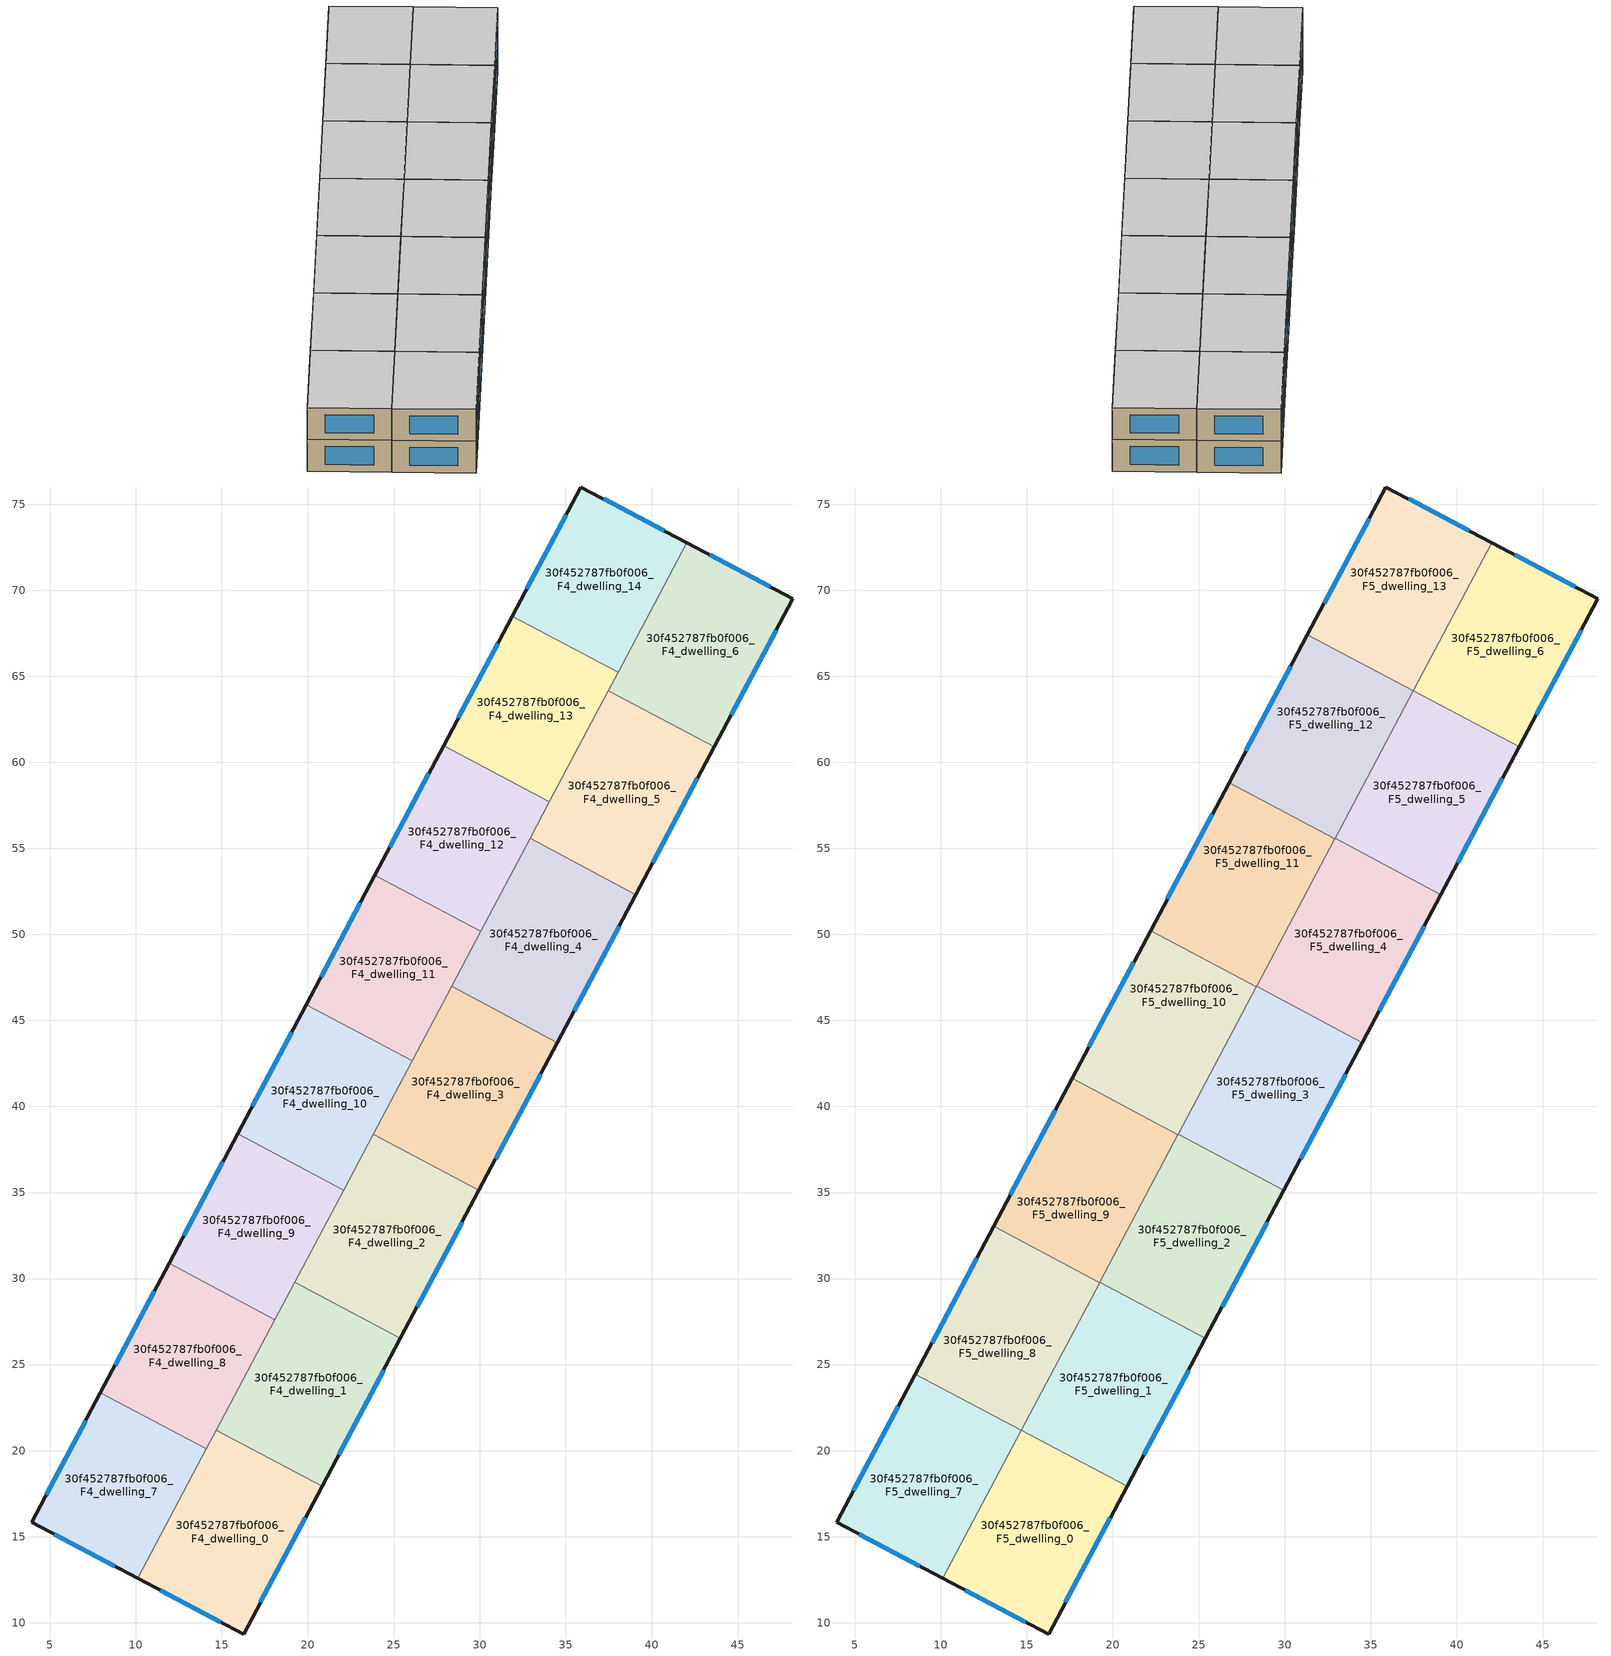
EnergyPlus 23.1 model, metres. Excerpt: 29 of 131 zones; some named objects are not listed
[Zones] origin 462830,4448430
30f452787fb0f006_F4_dwelling_0
 floor to 30f452787fb0f006_F3_dwelling_0 (EU_floor_Construction): 20.83,17.93 16.28,9.34 10.12,12.59 14.68,21.19 z12
 wall outside (EU_wall_Construction): 10.12,12.59 16.28,9.34 20.83,17.93 z12:15
 wall to 30f452787fb0f006_F4_dwelling_1 (EU_wall_Construction): 20.83,17.93 14.68,21.19 z12:15
 wall to 30f452787fb0f006_F4_dwelling_7 (EU_wall_Construction): 14.1,20.1 10.12,12.59 z12:15
 wall to 30f452787fb0f006_F4_dwelling_8 (EU_wall_Construction): 14.68,21.19 14.1,20.1 z12:15
 window (EU_Window_Construction): 17.25,11.18 19.85,16.09 / 11.44,11.89 14.96,10.04 z12.64:14.36
30f452787fb0f006_F4_dwelling_1
 floor to 30f452787fb0f006_F3_dwelling_1 (EU_floor_Construction): 25.39,26.53 20.83,17.93 14.68,21.19 19.24,29.79 z12
 wall outside (EU_wall_Construction): 20.83,17.93 25.39,26.53 z12:15
 wall to 30f452787fb0f006_F4_dwelling_2 (EU_wall_Construction): 25.39,26.53 19.24,29.79 z12:15
 wall to 30f452787fb0f006_F4_dwelling_8 (EU_wall_Construction): 18.09,27.62 14.68,21.19 z12:15
 wall to 30f452787fb0f006_F4_dwelling_9 (EU_wall_Construction): 19.24,29.79 18.09,27.62 z12:15
 window (EU_Window_Construction): 21.81,19.77 24.41,24.68 z12.64:14.36
30f452787fb0f006_F4_dwelling_10
 floor to 30f452787fb0f006_F3_dwelling_10 (EU_floor_Construction): 26.07,42.66 22.08,35.14 15.93,38.4 19.92,45.92 z12
 wall outside (EU_wall_Construction): 19.92,45.92 15.93,38.4 z12:15
 wall to 30f452787fb0f006_F4_dwelling_11 (EU_wall_Construction): 26.07,42.66 19.92,45.92 z12:15
 wall to 30f452787fb0f006_F4_dwelling_9 (EU_wall_Construction): 15.93,38.4 22.08,35.14 z12:15
 wall to 30f452787fb0f006_F4_dwelling_3 (EU_wall_Construction): 23.8,38.38 26.07,42.66 z12:15
 wall to 30f452787fb0f006_F4_dwelling_2 (EU_wall_Construction): 22.08,35.14 23.8,38.38 z12:15
 window (EU_Window_Construction): 19.06,44.31 16.78,40.01 z12.64:14.36
30f452787fb0f006_F4_dwelling_11
 floor to 30f452787fb0f006_F3_dwelling_11 (EU_floor_Construction): 30.06,50.18 26.07,42.66 19.92,45.92 23.91,53.45 z12
 wall outside (EU_wall_Construction): 23.91,53.45 19.92,45.92 z12:15
 wall to 30f452787fb0f006_F4_dwelling_12 (EU_wall_Construction): 30.06,50.18 23.91,53.45 z12:15
 wall to 30f452787fb0f006_F4_dwelling_4 (EU_wall_Construction): 28.36,46.98 30.06,50.18 z12:15
 wall to 30f452787fb0f006_F4_dwelling_3 (EU_wall_Construction): 26.07,42.66 28.36,46.98 z12:15
 window (EU_Window_Construction): 23.05,51.84 20.77,47.54 z12.64:14.36
30f452787fb0f006_F4_dwelling_12
 floor to 30f452787fb0f006_F3_dwelling_12 (EU_floor_Construction): 34.05,57.71 30.06,50.18 23.91,53.45 27.9,60.97 z12
 wall outside (EU_wall_Construction): 27.9,60.97 23.91,53.45 z12:15
 wall to 30f452787fb0f006_F4_dwelling_13 (EU_wall_Construction): 34.05,57.71 27.9,60.97 z12:15
 wall to 30f452787fb0f006_F4_dwelling_5 (EU_wall_Construction): 32.92,55.57 34.05,57.71 z12:15
 wall to 30f452787fb0f006_F4_dwelling_4 (EU_wall_Construction): 30.06,50.18 32.92,55.57 z12:15
 window (EU_Window_Construction): 27.04,59.36 24.76,55.06 z12.64:14.36
30f452787fb0f006_F4_dwelling_13
 floor to 30f452787fb0f006_F3_dwelling_13 (EU_floor_Construction): 38.03,65.23 34.05,57.71 27.9,60.97 31.88,68.49 z12
 wall outside (EU_wall_Construction): 31.88,68.49 27.9,60.97 z12:15
 wall to 30f452787fb0f006_F4_dwelling_14 (EU_wall_Construction): 38.03,65.23 31.88,68.49 z12:15
 wall to 30f452787fb0f006_F4_dwelling_6 (EU_wall_Construction): 37.47,64.17 38.03,65.23 z12:15
 wall to 30f452787fb0f006_F4_dwelling_5 (EU_wall_Construction): 34.05,57.71 37.47,64.17 z12:15
 window (EU_Window_Construction): 31.03,66.88 28.75,62.58 z12.64:14.36
30f452787fb0f006_F4_dwelling_14
 floor to 30f452787fb0f006_F3_dwelling_14 (EU_floor_Construction): 42.03,72.76 38.03,65.23 31.88,68.49 35.87,76 z12
 wall outside (EU_wall_Construction): 42.03,72.76 35.87,76 31.88,68.49 z12:15
 wall to 30f452787fb0f006_F4_dwelling_6 (EU_wall_Construction): 38.04,65.23 42.03,72.76 z12:15
 window (EU_Window_Construction): 35.01,74.39 32.74,70.1 / 40.71,73.45 37.19,75.31 z12.64:14.36
30f452787fb0f006_F4_dwelling_2
 floor to 30f452787fb0f006_F3_dwelling_2 (EU_floor_Construction): 29.95,35.12 25.39,26.53 19.24,29.79 23.8,38.38 z12
 wall outside (EU_wall_Construction): 25.39,26.53 29.95,35.12 z12:15
 wall to 30f452787fb0f006_F4_dwelling_3 (EU_wall_Construction): 29.95,35.12 23.8,38.38 z12:15
 wall to 30f452787fb0f006_F4_dwelling_9 (EU_wall_Construction): 22.08,35.14 19.24,29.79 z12:15
 window (EU_Window_Construction): 26.37,28.37 28.97,33.28 z12.64:14.36
30f452787fb0f006_F4_dwelling_3
 floor to 30f452787fb0f006_F3_dwelling_3 (EU_floor_Construction): 34.51,43.72 29.95,35.12 23.8,38.38 28.36,46.98 z12
 wall outside (EU_wall_Construction): 29.95,35.12 34.51,43.72 z12:15
 wall to 30f452787fb0f006_F4_dwelling_4 (EU_wall_Construction): 34.51,43.72 28.36,46.98 z12:15
 window (EU_Window_Construction): 30.92,36.96 33.53,41.88 z12.64:14.36
30f452787fb0f006_F4_dwelling_4
 floor to 30f452787fb0f006_F3_dwelling_4 (EU_floor_Construction): 39.07,52.31 34.51,43.72 28.36,46.98 32.92,55.58 z12
 wall outside (EU_wall_Construction): 34.51,43.72 39.07,52.31 z12:15
 wall to 30f452787fb0f006_F4_dwelling_5 (EU_wall_Construction): 39.07,52.31 32.92,55.58 z12:15
 window (EU_Window_Construction): 35.48,45.56 38.09,50.47 z12.64:14.36
30f452787fb0f006_F4_dwelling_5
 floor to 30f452787fb0f006_F3_dwelling_5 (EU_floor_Construction): 43.62,60.91 39.07,52.31 32.92,55.58 37.47,64.17 z12
 wall outside (EU_wall_Construction): 39.07,52.31 43.62,60.91 z12:15
 wall to 30f452787fb0f006_F4_dwelling_6 (EU_wall_Construction): 43.62,60.91 37.47,64.17 z12:15
 window (EU_Window_Construction): 40.04,54.15 42.65,59.07 z12.64:14.36
30f452787fb0f006_F4_dwelling_6
 floor to 30f452787fb0f006_F3_dwelling_6 (EU_floor_Construction): 48.19,69.51 43.62,60.91 37.47,64.17 42.03,72.76 z12
 wall outside (EU_wall_Construction): 43.62,60.91 48.19,69.51 42.03,72.76 z12:15
 window (EU_Window_Construction): 46.87,70.21 43.35,72.06 / 44.6,62.75 47.21,67.67 z12.64:14.36
30f452787fb0f006_F4_dwelling_7
 floor to 30f452787fb0f006_F3_dwelling_7 (EU_floor_Construction): 14.1,20.1 10.12,12.59 3.96,15.83 7.95,23.36 z12
 wall outside (EU_wall_Construction): 7.95,23.36 3.96,15.83 10.12,12.59 z12:15
 wall to 30f452787fb0f006_F4_dwelling_8 (EU_wall_Construction): 14.1,20.1 7.95,23.36 z12:15
 window (EU_Window_Construction): 5.27,15.14 8.8,13.28 / 7.09,21.75 4.81,17.44 z12.64:14.36
30f452787fb0f006_F4_dwelling_8
 floor to 30f452787fb0f006_F3_dwelling_8 (EU_floor_Construction): 18.09,27.62 14.1,20.1 7.95,23.36 11.94,30.88 z12
 wall outside (EU_wall_Construction): 11.94,30.88 7.95,23.36 z12:15
 wall to 30f452787fb0f006_F4_dwelling_9 (EU_wall_Construction): 18.09,27.62 11.94,30.88 z12:15
 window (EU_Window_Construction): 11.08,29.27 8.8,24.97 z12.64:14.36
30f452787fb0f006_F4_dwelling_9
 floor to 30f452787fb0f006_F3_dwelling_9 (EU_floor_Construction): 22.08,35.14 18.09,27.62 11.94,30.88 15.93,38.4 z12
 wall outside (EU_wall_Construction): 15.93,38.4 11.94,30.88 z12:15
 window (EU_Window_Construction): 15.07,36.79 12.79,32.49 z12.64:14.36
 ceiling adiabatic (EU_roof_Construction): 19.23,29.77 22.08,35.14 15.93,38.4 13.08,33.03 z15
30f452787fb0f006_F5_dwelling_0
 floor to 30f452787fb0f006_F4_dwelling_0 (EU_floor_Construction): 20.83,17.93 16.28,9.34 10.12,12.59 14.68,21.19 z15
 wall outside (EU_wall_Construction): 10.12,12.59 16.28,9.34 20.83,17.93 z15:18
 wall to 30f452787fb0f006_F5_dwelling_1 (EU_wall_Construction): 20.83,17.93 14.68,21.19 z15:18
 wall to 30f452787fb0f006_F5_dwelling_7 (EU_wall_Construction): 14.67,21.17 10.12,12.59 z15:18
 wall to 30f452787fb0f006_F5_dwelling_8 (EU_wall_Construction): 14.68,21.19 14.67,21.17 z15:18
 window (EU_Window_Construction): 17.25,11.18 19.85,16.09 / 11.44,11.89 14.96,10.04 z15.64:17.36
 ceiling to 30f452787fb0f006_F6_dwelling_0 (EU_floor_Construction): 16.28,9.34 20.83,17.93 14.68,21.19 10.12,12.59 z18
30f452787fb0f006_F5_dwelling_1
 floor to 30f452787fb0f006_F4_dwelling_1 (EU_floor_Construction): 25.39,26.53 20.83,17.93 14.68,21.19 19.24,29.79 z15
 wall outside (EU_wall_Construction): 20.83,17.93 25.39,26.53 z15:18
 wall to 30f452787fb0f006_F5_dwelling_2 (EU_wall_Construction): 25.39,26.53 19.24,29.79 z15:18
 wall to 30f452787fb0f006_F5_dwelling_8 (EU_wall_Construction): 19.23,29.77 14.68,21.19 z15:18
 wall to 30f452787fb0f006_F5_dwelling_9 (EU_wall_Construction): 19.24,29.79 19.23,29.77 z15:18
 window (EU_Window_Construction): 21.81,19.77 24.41,24.68 z15.64:17.36
 ceiling to 30f452787fb0f006_F6_dwelling_1 (EU_floor_Construction): 20.83,17.93 25.39,26.53 19.24,29.79 14.68,21.19 z18
30f452787fb0f006_F5_dwelling_10
 floor to 30f452787fb0f006_F4_dwelling_10 (EU_floor_Construction): 26.07,42.66 23.79,38.37 17.64,41.63 19.92,45.92 z15
 floor to 30f452787fb0f006_F4_dwelling_11 (EU_floor_Construction): 28.35,46.96 26.07,42.66 19.92,45.92 22.2,50.22 z15
 wall outside (EU_wall_Construction): 22.2,50.22 17.64,41.63 z15:18
 wall to 30f452787fb0f006_F5_dwelling_11 (EU_wall_Construction): 28.35,46.96 22.2,50.22 z15:18
 wall to 30f452787fb0f006_F5_dwelling_9 (EU_wall_Construction): 17.64,41.63 23.79,38.37 z15:18
 wall to 30f452787fb0f006_F5_dwelling_3 (EU_wall_Construction): 23.8,38.38 28.35,46.96 z15:18
 wall to 30f452787fb0f006_F5_dwelling_2 (EU_wall_Construction): 23.79,38.37 23.8,38.38 z15:18
 window (EU_Window_Construction): 21.22,48.38 18.61,43.47 z15.64:17.36
 ceiling to 30f452787fb0f006_F6_dwelling_10 (EU_floor_Construction): 23.79,38.37 28.35,46.96 22.2,50.22 17.64,41.63 z18
30f452787fb0f006_F5_dwelling_11
 floor to 30f452787fb0f006_F4_dwelling_11 (EU_floor_Construction): 30.06,50.18 28.35,46.96 22.2,50.22 23.91,53.45 z15
 floor to 30f452787fb0f006_F4_dwelling_12 (EU_floor_Construction): 32.91,55.56 30.06,50.18 23.91,53.45 26.76,58.82 z15
 wall outside (EU_wall_Construction): 26.76,58.82 22.2,50.22 z15:18
 wall to 30f452787fb0f006_F5_dwelling_12 (EU_wall_Construction): 32.91,55.56 26.76,58.82 z15:18
 wall to 30f452787fb0f006_F5_dwelling_4 (EU_wall_Construction): 28.36,46.98 32.91,55.56 z15:18
 wall to 30f452787fb0f006_F5_dwelling_3 (EU_wall_Construction): 28.35,46.96 28.36,46.98 z15:18
 window (EU_Window_Construction): 25.78,56.98 23.17,52.06 z15.64:17.36
 ceiling to 30f452787fb0f006_F6_dwelling_11 (EU_floor_Construction): 28.35,46.96 32.91,55.56 26.76,58.82 22.2,50.22 z18
30f452787fb0f006_F5_dwelling_12
 floor to 30f452787fb0f006_F4_dwelling_12 (EU_floor_Construction): 34.05,57.71 32.91,55.56 26.76,58.82 27.9,60.97 z15
 floor to 30f452787fb0f006_F4_dwelling_13 (EU_floor_Construction): 37.46,64.15 34.05,57.71 27.9,60.97 31.31,67.41 z15
 wall outside (EU_wall_Construction): 31.31,67.42 26.76,58.82 z15:18
 wall to 30f452787fb0f006_F5_dwelling_13 (EU_wall_Construction): 37.47,64.15 31.31,67.42 z15:18
 wall to 30f452787fb0f006_F5_dwelling_5 (EU_wall_Construction): 32.92,55.57 37.47,64.15 z15:18
 wall to 30f452787fb0f006_F5_dwelling_4 (EU_wall_Construction): 32.91,55.56 32.92,55.58 z15:18
 window (EU_Window_Construction): 30.34,65.57 27.73,60.66 z15.64:17.36
 ceiling to 30f452787fb0f006_F6_dwelling_12 (EU_floor_Construction): 32.91,55.56 37.47,64.15 31.31,67.42 26.76,58.82 z18
30f452787fb0f006_F5_dwelling_13
 floor to 30f452787fb0f006_F4_dwelling_13 (EU_floor_Construction): 38.03,65.23 37.46,64.15 31.31,67.41 31.88,68.49 z15
 floor to 30f452787fb0f006_F4_dwelling_14 (EU_floor_Construction): 42.03,72.76 38.03,65.23 31.88,68.49 35.87,76 z15
 wall outside (EU_wall_Construction): 42.03,72.76 35.87,76 31.31,67.42 z15:18
 wall to 30f452787fb0f006_F5_dwelling_6 (EU_wall_Construction): 37.47,64.17 42.03,72.76 z15:18
 wall to 30f452787fb0f006_F5_dwelling_5 (EU_wall_Construction): 37.47,64.15 37.47,64.17 z15:18
 window (EU_Window_Construction): 34.89,74.16 32.29,69.25 / 40.71,73.45 37.19,75.31 z15.64:17.36
 ceiling to 30f452787fb0f006_F6_dwelling_13 (EU_floor_Construction): 37.47,64.15 42.03,72.76 35.87,76 31.31,67.42 z18
30f452787fb0f006_F5_dwelling_2
 floor to 30f452787fb0f006_F4_dwelling_2 (EU_floor_Construction): 29.95,35.12 25.39,26.53 19.24,29.79 23.8,38.38 z15
 wall outside (EU_wall_Construction): 25.39,26.53 29.95,35.12 z15:18
 wall to 30f452787fb0f006_F5_dwelling_3 (EU_wall_Construction): 29.95,35.12 23.8,38.38 z15:18
 wall to 30f452787fb0f006_F5_dwelling_9 (EU_wall_Construction): 23.79,38.36 19.24,29.79 z15:18
 window (EU_Window_Construction): 26.37,28.37 28.97,33.28 z15.64:17.36
 ceiling to 30f452787fb0f006_F6_dwelling_2 (EU_floor_Construction): 25.39,26.53 29.95,35.12 23.8,38.38 19.24,29.79 z18
30f452787fb0f006_F5_dwelling_3
 floor to 30f452787fb0f006_F4_dwelling_3 (EU_floor_Construction): 34.51,43.72 29.95,35.12 23.8,38.38 28.36,46.98 z15
 wall outside (EU_wall_Construction): 29.95,35.12 34.51,43.72 z15:18
 wall to 30f452787fb0f006_F5_dwelling_4 (EU_wall_Construction): 34.51,43.72 28.36,46.98 z15:18
 window (EU_Window_Construction): 30.92,36.96 33.53,41.88 z15.64:17.36
 ceiling to 30f452787fb0f006_F6_dwelling_3 (EU_floor_Construction): 29.95,35.12 34.51,43.72 28.36,46.98 23.8,38.38 z18
30f452787fb0f006_F5_dwelling_4
 floor to 30f452787fb0f006_F4_dwelling_4 (EU_floor_Construction): 39.07,52.31 34.51,43.72 28.36,46.98 32.92,55.58 z15
 wall outside (EU_wall_Construction): 34.51,43.72 39.07,52.31 z15:18
 wall to 30f452787fb0f006_F5_dwelling_5 (EU_wall_Construction): 39.07,52.31 32.92,55.58 z15:18
 window (EU_Window_Construction): 35.48,45.56 38.09,50.47 z15.64:17.36
 ceiling to 30f452787fb0f006_F6_dwelling_4 (EU_floor_Construction): 34.51,43.72 39.07,52.31 32.92,55.58 28.36,46.98 z18
30f452787fb0f006_F5_dwelling_5
 floor to 30f452787fb0f006_F4_dwelling_5 (EU_floor_Construction): 43.62,60.91 39.07,52.31 32.92,55.58 37.47,64.17 z15
 wall outside (EU_wall_Construction): 39.07,52.31 43.62,60.91 z15:18
 wall to 30f452787fb0f006_F5_dwelling_6 (EU_wall_Construction): 43.62,60.91 37.47,64.17 z15:18
 window (EU_Window_Construction): 40.04,54.15 42.65,59.07 z15.64:17.36
 ceiling to 30f452787fb0f006_F6_dwelling_5 (EU_floor_Construction): 39.07,52.31 43.62,60.91 37.47,64.17 32.92,55.58 z18
30f452787fb0f006_F5_dwelling_6
 floor to 30f452787fb0f006_F4_dwelling_6 (EU_floor_Construction): 48.19,69.51 43.62,60.91 37.47,64.17 42.03,72.76 z15
 wall outside (EU_wall_Construction): 43.62,60.91 48.19,69.51 42.03,72.76 z15:18
 window (EU_Window_Construction): 46.87,70.21 43.35,72.06 / 44.6,62.75 47.21,67.67 z15.64:17.36
 ceiling to 30f452787fb0f006_F6_dwelling_6 (EU_floor_Construction): 43.62,60.91 48.19,69.51 42.03,72.76 37.47,64.17 z18
30f452787fb0f006_F5_dwelling_7
 floor to 30f452787fb0f006_F4_dwelling_7 (EU_floor_Construction): 14.1,20.1 10.12,12.59 3.96,15.83 7.95,23.36 z15
 floor to 30f452787fb0f006_F4_dwelling_8 (EU_floor_Construction): 14.67,21.17 14.1,20.1 7.95,23.36 8.52,24.44 z15
 wall outside (EU_wall_Construction): 8.52,24.44 3.96,15.83 10.12,12.59 z15:18
 wall to 30f452787fb0f006_F5_dwelling_8 (EU_wall_Construction): 14.67,21.17 8.52,24.44 z15:18
 window (EU_Window_Construction): 5.27,15.14 8.8,13.28 / 7.54,22.59 4.93,17.67 z15.64:17.36
 ceiling to 30f452787fb0f006_F6_dwelling_7 (EU_floor_Construction): 10.12,12.59 14.67,21.17 8.52,24.44 3.96,15.83 z18
30f452787fb0f006_F5_dwelling_8
 floor to 30f452787fb0f006_F4_dwelling_8 (EU_floor_Construction): 18.09,27.62 14.67,21.17 8.52,24.44 11.94,30.88 z15
 floor to 30f452787fb0f006_F4_dwelling_9 (EU_floor_Construction): 19.23,29.77 18.09,27.62 11.94,30.88 13.08,33.03 z15
 wall outside (EU_wall_Construction): 13.08,33.03 8.52,24.44 z15:18
 wall to 30f452787fb0f006_F5_dwelling_9 (EU_wall_Construction): 19.23,29.77 13.08,33.03 z15:18
 window (EU_Window_Construction): 12.1,31.19 9.5,26.28 z15.64:17.36
 ceiling to 30f452787fb0f006_F6_dwelling_8 (EU_floor_Construction): 14.67,21.17 19.23,29.77 13.08,33.03 8.52,24.44 z18
30f452787fb0f006_F5_dwelling_9
 floor to 30f452787fb0f006_F4_dwelling_10 (EU_floor_Construction): 23.79,38.37 22.08,35.14 15.93,38.4 17.64,41.63 z15
 floor adiabatic (EU_floor_Construction): 22.08,35.14 19.23,29.77 13.08,33.03 15.93,38.4 z15
 wall outside (EU_wall_Construction): 17.64,41.63 13.08,33.03 z15:18
 window (EU_Window_Construction): 16.66,39.79 14.05,34.87 z15.64:17.36
 ceiling to 30f452787fb0f006_F6_dwelling_9 (EU_floor_Construction): 19.23,29.77 23.79,38.37 17.64,41.63 13.08,33.03 z18
[Building]
EU S2 Campaign: North Axis=0; Terrain=City; Solar Distribution=FullExterior
[Site:Location]
Yerevan-Zvartnots.Intl.AP: Latitude=40.15; Longitude=44.383; Time Zone=4; Elevation=854
[SizingPeriod:WeatherFileDays]
AnnualSizingPeriod: Begin Month=1; Begin Day of Month=1; End Month=12; End Day of Month=31; Day of Week for Start Day=Monday; Use Weather File Daylight Saving Period=No; Use Weather File Rain and Snow Indicators=No
[MATERIAL]
EU_InternalMass_Material: Roughness=MediumRough; Thickness=0.1; Conductivity=1; Density=1800; Specific Heat=900; Thermal Absorptance=0.9; Solar Absorptance=0.7; Visible Absorptance=0.7
[MATERIAL:NOMASS] Roughness=MediumRough; Thermal Absorptance=0.9; Solar Absorptance=0.7; Visible Absorptance=0.7
Name | Thermal Resistance
EU_wall_NoMass | 1.05043
EU_roof_NoMass | 1.45357
EU_floor_NoMass | 0.478065
[WINDOWMATERIAL:SIMPLEGLAZINGSYSTEM]
EU_Window_SimpleGlazing: UFactor=2.5566; Solar Heat Gain Coefficient=0.75; Visible Transmittance=0.75
[CONSTRUCTION]
EU_wall_Construction: EU_wall_NoMass
EU_roof_Construction: EU_roof_NoMass
EU_floor_Construction: EU_floor_NoMass
EU_Window_Construction: EU_Window_SimpleGlazing
EU_InternalMass_Construction: EU_InternalMass_Material
[ZONE] Type=1; Multiplier=1; Ceiling Height=autocalculate; Floor Area=autocalculate; Part of Total Floor Area=Yes
Name | Volume
30f452787fb0f006_F4_dwelling_0; 30f452787fb0f006_F5_dwelling_0 | 203.214
30f452787fb0f006_F4_dwelling_1; 30f452787fb0f006_F5_dwelling_1 | 203.208
30f452787fb0f006_F4_dwelling_10; 30f452787fb0f006_F4_dwelling_12 | 177.833
30f452787fb0f006_F5_dwelling_10; 30f452787fb0f006_F5_dwelling_9 | 203.236
30f452787fb0f006_F4_dwelling_11 | 177.862
30f452787fb0f006_F5_dwelling_11; 30f452787fb0f006_F5_dwelling_8 | 203.234
30f452787fb0f006_F5_dwelling_12 | 203.25
30f452787fb0f006_F4_dwelling_13; 30f452787fb0f006_F4_dwelling_9 | 177.836
30f452787fb0f006_F5_dwelling_13; 30f452787fb0f006_F5_dwelling_7 | 203.24
30f452787fb0f006_F4_dwelling_14; 30f452787fb0f006_F4_dwelling_7 | 177.827
30f452787fb0f006_F4_dwelling_2; 30f452787fb0f006_F5_dwelling_2 | 203.211
30f452787fb0f006_F4_dwelling_3; 30f452787fb0f006_F5_dwelling_3; 30f452787fb0f006_F4_dwelling_4; 30f452787fb0f006_F5_dwelling_4 | 203.21
30f452787fb0f006_F4_dwelling_5; 30f452787fb0f006_F5_dwelling_5 | 203.193
30f452787fb0f006_F4_dwelling_6; 30f452787fb0f006_F5_dwelling_6 | 203.216
30f452787fb0f006_F4_dwelling_8 | 177.821
[INTERNALMASS] Construction=EU_InternalMass_Construction
Name | Zone or ZoneList | Surface Area
30f452787fb0f006_F4_dwelling_0_EU_InternalMass | 30f452787fb0f006_F4_dwelling_0 | 67.738
30f452787fb0f006_F4_dwelling_1_EU_InternalMass | 30f452787fb0f006_F4_dwelling_1 | 67.7361
30f452787fb0f006_F4_dwelling_2_EU_InternalMass | 30f452787fb0f006_F4_dwelling_2 | 67.7369
30f452787fb0f006_F4_dwelling_3_EU_InternalMass | 30f452787fb0f006_F4_dwelling_3 | 67.7369
30f452787fb0f006_F4_dwelling_4_EU_InternalMass | 30f452787fb0f006_F4_dwelling_4 | 67.7369
30f452787fb0f006_F4_dwelling_5_EU_InternalMass | 30f452787fb0f006_F4_dwelling_5 | 67.7307
30f452787fb0f006_F4_dwelling_6_EU_InternalMass | 30f452787fb0f006_F4_dwelling_6 | 67.7388
30f452787fb0f006_F4_dwelling_7_EU_InternalMass | 30f452787fb0f006_F4_dwelling_7 | 59.2755
30f452787fb0f006_F4_dwelling_8_EU_InternalMass | 30f452787fb0f006_F4_dwelling_8 | 59.2738
30f452787fb0f006_F4_dwelling_9_EU_InternalMass | 30f452787fb0f006_F4_dwelling_9 | 59.2789
30f452787fb0f006_F4_dwelling_10_EU_InternalMass | 30f452787fb0f006_F4_dwelling_10 | 59.2778
30f452787fb0f006_F4_dwelling_11_EU_InternalMass | 30f452787fb0f006_F4_dwelling_11 | 59.2872
30f452787fb0f006_F4_dwelling_12_EU_InternalMass | 30f452787fb0f006_F4_dwelling_12 | 59.2778
30f452787fb0f006_F4_dwelling_13_EU_InternalMass | 30f452787fb0f006_F4_dwelling_13 | 59.2789
30f452787fb0f006_F4_dwelling_14_EU_InternalMass | 30f452787fb0f006_F4_dwelling_14 | 59.2755
30f452787fb0f006_F5_dwelling_0_EU_InternalMass | 30f452787fb0f006_F5_dwelling_0 | 67.738
30f452787fb0f006_F5_dwelling_1_EU_InternalMass | 30f452787fb0f006_F5_dwelling_1 | 67.7361
30f452787fb0f006_F5_dwelling_2_EU_InternalMass | 30f452787fb0f006_F5_dwelling_2 | 67.7369
30f452787fb0f006_F5_dwelling_3_EU_InternalMass | 30f452787fb0f006_F5_dwelling_3 | 67.7369
30f452787fb0f006_F5_dwelling_4_EU_InternalMass | 30f452787fb0f006_F5_dwelling_4 | 67.7369
30f452787fb0f006_F5_dwelling_5_EU_InternalMass | 30f452787fb0f006_F5_dwelling_5 | 67.7307
30f452787fb0f006_F5_dwelling_6_EU_InternalMass | 30f452787fb0f006_F5_dwelling_6 | 67.7388
30f452787fb0f006_F5_dwelling_7_EU_InternalMass | 30f452787fb0f006_F5_dwelling_7 | 67.7466
30f452787fb0f006_F5_dwelling_8_EU_InternalMass | 30f452787fb0f006_F5_dwelling_8 | 67.7447
30f452787fb0f006_F5_dwelling_9_EU_InternalMass | 30f452787fb0f006_F5_dwelling_9 | 67.7455
30f452787fb0f006_F5_dwelling_10_EU_InternalMass | 30f452787fb0f006_F5_dwelling_10 | 67.7455
30f452787fb0f006_F5_dwelling_11_EU_InternalMass | 30f452787fb0f006_F5_dwelling_11 | 67.7447
30f452787fb0f006_F5_dwelling_12_EU_InternalMass | 30f452787fb0f006_F5_dwelling_12 | 67.75
30f452787fb0f006_F5_dwelling_13_EU_InternalMass | 30f452787fb0f006_F5_dwelling_13 | 67.7466
[OTHEREQUIPMENT] Fuel Type=Electricity; Design Level Calculation Method=Watts/Area; Power per Zone Floor Area=1; Fraction Latent=0; Fraction Radiant=0; Fraction Lost=0; Carbon Dioxide Generation Rate=0; EndUse Subcategory=EU_Step8_InternalGains
Name | Zone or ZoneList or Space or SpaceList | Schedule
EU_Step8_InternalGain_30f452787fb0f006_F4_dwelling_0_f000 | 30f452787fb0f006_F4_dwelling_0 | EU_Step8_GainSchedule_30f452787fb0f006_F4_dwelling_0_f000
EU_Step8_InternalGain_30f452787fb0f006_F4_dwelling_1_f000 | 30f452787fb0f006_F4_dwelling_1 | EU_Step8_GainSchedule_30f452787fb0f006_F4_dwelling_1_f000
EU_Step8_InternalGain_30f452787fb0f006_F4_dwelling_2_f000 | 30f452787fb0f006_F4_dwelling_2 | EU_Step8_GainSchedule_30f452787fb0f006_F4_dwelling_2_f000
EU_Step8_InternalGain_30f452787fb0f006_F4_dwelling_3_f000 | 30f452787fb0f006_F4_dwelling_3 | EU_Step8_GainSchedule_30f452787fb0f006_F4_dwelling_3_f000
EU_Step8_InternalGain_30f452787fb0f006_F4_dwelling_4_f000 | 30f452787fb0f006_F4_dwelling_4 | EU_Step8_GainSchedule_30f452787fb0f006_F4_dwelling_4_f000
EU_Step8_InternalGain_30f452787fb0f006_F4_dwelling_5_f000 | 30f452787fb0f006_F4_dwelling_5 | EU_Step8_GainSchedule_30f452787fb0f006_F4_dwelling_5_f000
EU_Step8_InternalGain_30f452787fb0f006_F4_dwelling_6_f000 | 30f452787fb0f006_F4_dwelling_6 | EU_Step8_GainSchedule_30f452787fb0f006_F4_dwelling_6_f000
EU_Step8_InternalGain_30f452787fb0f006_F4_dwelling_7_f000 | 30f452787fb0f006_F4_dwelling_7 | EU_Step8_GainSchedule_30f452787fb0f006_F4_dwelling_7_f000
EU_Step8_InternalGain_30f452787fb0f006_F4_dwelling_8_f000 | 30f452787fb0f006_F4_dwelling_8 | EU_Step8_GainSchedule_30f452787fb0f006_F4_dwelling_8_f000
EU_Step8_InternalGain_30f452787fb0f006_F4_dwelling_9_f000 | 30f452787fb0f006_F4_dwelling_9 | EU_Step8_GainSchedule_30f452787fb0f006_F4_dwelling_9_f000
EU_Step8_InternalGain_30f452787fb0f006_F4_dwelling_10_f000 | 30f452787fb0f006_F4_dwelling_10 | EU_Step8_GainSchedule_30f452787fb0f006_F4_dwelling_10_f000
EU_Step8_InternalGain_30f452787fb0f006_F4_dwelling_11_f000 | 30f452787fb0f006_F4_dwelling_11 | EU_Step8_GainSchedule_30f452787fb0f006_F4_dwelling_11_f000
EU_Step8_InternalGain_30f452787fb0f006_F4_dwelling_12_f000 | 30f452787fb0f006_F4_dwelling_12 | EU_Step8_GainSchedule_30f452787fb0f006_F4_dwelling_12_f000
EU_Step8_InternalGain_30f452787fb0f006_F4_dwelling_13_f000 | 30f452787fb0f006_F4_dwelling_13 | EU_Step8_GainSchedule_30f452787fb0f006_F4_dwelling_13_f000
EU_Step8_InternalGain_30f452787fb0f006_F4_dwelling_14_f000 | 30f452787fb0f006_F4_dwelling_14 | EU_Step8_GainSchedule_30f452787fb0f006_F4_dwelling_14_f000
EU_Step8_InternalGain_30f452787fb0f006_F5_dwelling_0_f000 | 30f452787fb0f006_F5_dwelling_0 | EU_Step8_GainSchedule_30f452787fb0f006_F5_dwelling_0_f000
EU_Step8_InternalGain_30f452787fb0f006_F5_dwelling_1_f000 | 30f452787fb0f006_F5_dwelling_1 | EU_Step8_GainSchedule_30f452787fb0f006_F5_dwelling_1_f000
EU_Step8_InternalGain_30f452787fb0f006_F5_dwelling_2_f000 | 30f452787fb0f006_F5_dwelling_2 | EU_Step8_GainSchedule_30f452787fb0f006_F5_dwelling_2_f000
EU_Step8_InternalGain_30f452787fb0f006_F5_dwelling_3_f000 | 30f452787fb0f006_F5_dwelling_3 | EU_Step8_GainSchedule_30f452787fb0f006_F5_dwelling_3_f000
EU_Step8_InternalGain_30f452787fb0f006_F5_dwelling_4_f000 | 30f452787fb0f006_F5_dwelling_4 | EU_Step8_GainSchedule_30f452787fb0f006_F5_dwelling_4_f000
EU_Step8_InternalGain_30f452787fb0f006_F5_dwelling_5_f000 | 30f452787fb0f006_F5_dwelling_5 | EU_Step8_GainSchedule_30f452787fb0f006_F5_dwelling_5_f000
EU_Step8_InternalGain_30f452787fb0f006_F5_dwelling_6_f000 | 30f452787fb0f006_F5_dwelling_6 | EU_Step8_GainSchedule_30f452787fb0f006_F5_dwelling_6_f000
EU_Step8_InternalGain_30f452787fb0f006_F5_dwelling_7_f000 | 30f452787fb0f006_F5_dwelling_7 | EU_Step8_GainSchedule_30f452787fb0f006_F5_dwelling_7_f000
EU_Step8_InternalGain_30f452787fb0f006_F5_dwelling_8_f000 | 30f452787fb0f006_F5_dwelling_8 | EU_Step8_GainSchedule_30f452787fb0f006_F5_dwelling_8_f000
EU_Step8_InternalGain_30f452787fb0f006_F5_dwelling_9_f000 | 30f452787fb0f006_F5_dwelling_9 | EU_Step8_GainSchedule_30f452787fb0f006_F5_dwelling_9_f000
EU_Step8_InternalGain_30f452787fb0f006_F5_dwelling_10_f000 | 30f452787fb0f006_F5_dwelling_10 | EU_Step8_GainSchedule_30f452787fb0f006_F5_dwelling_10_f000
EU_Step8_InternalGain_30f452787fb0f006_F5_dwelling_11_f000 | 30f452787fb0f006_F5_dwelling_11 | EU_Step8_GainSchedule_30f452787fb0f006_F5_dwelling_11_f000
EU_Step8_InternalGain_30f452787fb0f006_F5_dwelling_12_f000 | 30f452787fb0f006_F5_dwelling_12 | EU_Step8_GainSchedule_30f452787fb0f006_F5_dwelling_12_f000
EU_Step8_InternalGain_30f452787fb0f006_F5_dwelling_13_f000 | 30f452787fb0f006_F5_dwelling_13 | EU_Step8_GainSchedule_30f452787fb0f006_F5_dwelling_13_f000
[ZONEVENTILATION:DESIGNFLOWRATE] Schedule=EU_AlwaysOn; Design Flow Rate Calculation Method=AirChanges/Hour; Air Changes per Hour=0.557805; Ventilation Type=Natural; Fan Pressure Rise=0; Fan Total Efficiency=1; Constant Term Coefficient=1; Temperature Term Coefficient=0; Velocity Term Coefficient=0; Velocity Squared Term Coefficient=0; Minimum Indoor Temperature=-100; Maximum Indoor Temperature=100; Delta Temperature=-100; Minimum Outdoor Temperature=-100; Maximum Outdoor Temperature=100; Maximum Wind Speed=40
Name | Zone or ZoneList or Space or SpaceList
EU_ConstantAir_30f452787fb0f006_F4_dwelling_0 | 30f452787fb0f006_F4_dwelling_0
EU_ConstantAir_30f452787fb0f006_F4_dwelling_1 | 30f452787fb0f006_F4_dwelling_1
EU_ConstantAir_30f452787fb0f006_F4_dwelling_2 | 30f452787fb0f006_F4_dwelling_2
EU_ConstantAir_30f452787fb0f006_F4_dwelling_3 | 30f452787fb0f006_F4_dwelling_3
EU_ConstantAir_30f452787fb0f006_F4_dwelling_4 | 30f452787fb0f006_F4_dwelling_4
EU_ConstantAir_30f452787fb0f006_F4_dwelling_5 | 30f452787fb0f006_F4_dwelling_5
EU_ConstantAir_30f452787fb0f006_F4_dwelling_6 | 30f452787fb0f006_F4_dwelling_6
EU_ConstantAir_30f452787fb0f006_F4_dwelling_7 | 30f452787fb0f006_F4_dwelling_7
EU_ConstantAir_30f452787fb0f006_F4_dwelling_8 | 30f452787fb0f006_F4_dwelling_8
EU_ConstantAir_30f452787fb0f006_F4_dwelling_9 | 30f452787fb0f006_F4_dwelling_9
EU_ConstantAir_30f452787fb0f006_F4_dwelling_10 | 30f452787fb0f006_F4_dwelling_10
EU_ConstantAir_30f452787fb0f006_F4_dwelling_11 | 30f452787fb0f006_F4_dwelling_11
EU_ConstantAir_30f452787fb0f006_F4_dwelling_12 | 30f452787fb0f006_F4_dwelling_12
EU_ConstantAir_30f452787fb0f006_F4_dwelling_13 | 30f452787fb0f006_F4_dwelling_13
EU_ConstantAir_30f452787fb0f006_F4_dwelling_14 | 30f452787fb0f006_F4_dwelling_14
EU_ConstantAir_30f452787fb0f006_F5_dwelling_0 | 30f452787fb0f006_F5_dwelling_0
EU_ConstantAir_30f452787fb0f006_F5_dwelling_1 | 30f452787fb0f006_F5_dwelling_1
EU_ConstantAir_30f452787fb0f006_F5_dwelling_2 | 30f452787fb0f006_F5_dwelling_2
EU_ConstantAir_30f452787fb0f006_F5_dwelling_3 | 30f452787fb0f006_F5_dwelling_3
EU_ConstantAir_30f452787fb0f006_F5_dwelling_4 | 30f452787fb0f006_F5_dwelling_4
EU_ConstantAir_30f452787fb0f006_F5_dwelling_5 | 30f452787fb0f006_F5_dwelling_5
EU_ConstantAir_30f452787fb0f006_F5_dwelling_6 | 30f452787fb0f006_F5_dwelling_6
EU_ConstantAir_30f452787fb0f006_F5_dwelling_7 | 30f452787fb0f006_F5_dwelling_7
EU_ConstantAir_30f452787fb0f006_F5_dwelling_8 | 30f452787fb0f006_F5_dwelling_8
EU_ConstantAir_30f452787fb0f006_F5_dwelling_9 | 30f452787fb0f006_F5_dwelling_9
EU_ConstantAir_30f452787fb0f006_F5_dwelling_10 | 30f452787fb0f006_F5_dwelling_10
EU_ConstantAir_30f452787fb0f006_F5_dwelling_11 | 30f452787fb0f006_F5_dwelling_11
EU_ConstantAir_30f452787fb0f006_F5_dwelling_12 | 30f452787fb0f006_F5_dwelling_12
EU_ConstantAir_30f452787fb0f006_F5_dwelling_13 | 30f452787fb0f006_F5_dwelling_13
[HVACTEMPLATE:ZONE:IDEALLOADSAIRSYSTEM] System Availability Schedule=EU_AlwaysOn; Maximum Heating Supply Air Temperature=50; Minimum Cooling Supply Air Temperature=13; Maximum Heating Supply Air Humidity Ratio=0.0156; Minimum Cooling Supply Air Humidity Ratio=0.0077; Heating Limit=NoLimit; Cooling Limit=NoLimit; Heating Availability Schedule=EU_AlwaysOn; Cooling Availability Schedule=EU_CoolingOff; Dehumidification Control Type=ConstantSensibleHeatRatio; Cooling Sensible Heat Ratio=0.7; Dehumidification Setpoint=60; Humidification Control Type=None; Humidification Setpoint=30; Outdoor Air Method=None; Outdoor Air Flow Rate per Person=0.00944; Outdoor Air Flow Rate per Zone Floor Area=0; Outdoor Air Flow Rate per Zone=0; Demand Controlled Ventilation Type=None; Outdoor Air Economizer Type=NoEconomizer; Heat Recovery Type=None; Sensible Heat Recovery Effectiveness=0.7; Latent Heat Recovery Effectiveness=0.65
Name | Template Thermostat
30f452787fb0f006_F4_dwelling_0 | EU_HeatOnly_30f452787fb0f006_F4_dwelling_0
30f452787fb0f006_F4_dwelling_1 | EU_HeatOnly_30f452787fb0f006_F4_dwelling_1
30f452787fb0f006_F4_dwelling_2 | EU_HeatOnly_30f452787fb0f006_F4_dwelling_2
30f452787fb0f006_F4_dwelling_3 | EU_HeatOnly_30f452787fb0f006_F4_dwelling_3
30f452787fb0f006_F4_dwelling_4 | EU_HeatOnly_30f452787fb0f006_F4_dwelling_4
30f452787fb0f006_F4_dwelling_5 | EU_HeatOnly_30f452787fb0f006_F4_dwelling_5
30f452787fb0f006_F4_dwelling_6 | EU_HeatOnly_30f452787fb0f006_F4_dwelling_6
30f452787fb0f006_F4_dwelling_7 | EU_HeatOnly_30f452787fb0f006_F4_dwelling_7
30f452787fb0f006_F4_dwelling_8 | EU_HeatOnly_30f452787fb0f006_F4_dwelling_8
30f452787fb0f006_F4_dwelling_9 | EU_HeatOnly_30f452787fb0f006_F4_dwelling_9
30f452787fb0f006_F4_dwelling_10 | EU_HeatOnly_30f452787fb0f006_F4_dwelling_10
30f452787fb0f006_F4_dwelling_11 | EU_HeatOnly_30f452787fb0f006_F4_dwelling_11
30f452787fb0f006_F4_dwelling_12 | EU_HeatOnly_30f452787fb0f006_F4_dwelling_12
30f452787fb0f006_F4_dwelling_13 | EU_HeatOnly_30f452787fb0f006_F4_dwelling_13
30f452787fb0f006_F4_dwelling_14 | EU_HeatOnly_30f452787fb0f006_F4_dwelling_14
30f452787fb0f006_F5_dwelling_0 | EU_HeatOnly_30f452787fb0f006_F5_dwelling_0
30f452787fb0f006_F5_dwelling_1 | EU_HeatOnly_30f452787fb0f006_F5_dwelling_1
30f452787fb0f006_F5_dwelling_2 | EU_HeatOnly_30f452787fb0f006_F5_dwelling_2
30f452787fb0f006_F5_dwelling_3 | EU_HeatOnly_30f452787fb0f006_F5_dwelling_3
30f452787fb0f006_F5_dwelling_4 | EU_HeatOnly_30f452787fb0f006_F5_dwelling_4
30f452787fb0f006_F5_dwelling_5 | EU_HeatOnly_30f452787fb0f006_F5_dwelling_5
30f452787fb0f006_F5_dwelling_6 | EU_HeatOnly_30f452787fb0f006_F5_dwelling_6
30f452787fb0f006_F5_dwelling_7 | EU_HeatOnly_30f452787fb0f006_F5_dwelling_7
30f452787fb0f006_F5_dwelling_8 | EU_HeatOnly_30f452787fb0f006_F5_dwelling_8
30f452787fb0f006_F5_dwelling_9 | EU_HeatOnly_30f452787fb0f006_F5_dwelling_9
30f452787fb0f006_F5_dwelling_10 | EU_HeatOnly_30f452787fb0f006_F5_dwelling_10
30f452787fb0f006_F5_dwelling_11 | EU_HeatOnly_30f452787fb0f006_F5_dwelling_11
30f452787fb0f006_F5_dwelling_12 | EU_HeatOnly_30f452787fb0f006_F5_dwelling_12
30f452787fb0f006_F5_dwelling_13 | EU_HeatOnly_30f452787fb0f006_F5_dwelling_13
[SIZING:ZONE] Zone Cooling Design Supply Air Temperature Input Method=SupplyAirTemperature; Zone Cooling Design Supply Air Temperature=13; Zone Heating Design Supply Air Temperature Input Method=SupplyAirTemperature; Zone Heating Design Supply Air Temperature=50; Zone Cooling Design Supply Air Humidity Ratio=0.008; Zone Heating Design Supply Air Humidity Ratio=0.008; Cooling Design Air Flow Method=DesignDay; Cooling Design Air Flow Rate=0; Cooling Minimum Air Flow per Zone Floor Area=0.000762; Cooling Minimum Air Flow=0; Cooling Minimum Air Flow Fraction=0.2; Heating Design Air Flow Method=DesignDay; Heating Design Air Flow Rate=0; Heating Maximum Air Flow per Zone Floor Area=0.002032; Heating Maximum Air Flow=0.141576; Heating Maximum Air Flow Fraction=0.3; Account for Dedicated Outdoor Air System=No; Dedicated Outdoor Air System Control Strategy=NeutralSupplyAir; Dedicated Outdoor Air Low Setpoint Temperature for Design=autosize; Dedicated Outdoor Air High Setpoint Temperature for Design=autosize; Zone Load Sizing Method=Sensible Load Only No Latent Load; Zone Latent Cooling Design Supply Air Humidity Ratio Input Method=HumidityRatioDifference; Zone Cooling Design Supply Air Humidity Ratio Difference=0.005; Zone Latent Heating Design Supply Air Humidity Ratio Input Method=HumidityRatioDifference; Zone Humidification Design Supply Air Humidity Ratio Difference=0.005
30f452787fb0f006_F4_dwelling_0; 30f452787fb0f006_F4_dwelling_1; 30f452787fb0f006_F4_dwelling_2; 30f452787fb0f006_F4_dwelling_3; 30f452787fb0f006_F4_dwelling_4; 30f452787fb0f006_F4_dwelling_5; 30f452787fb0f006_F4_dwelling_6; 30f452787fb0f006_F4_dwelling_7; 30f452787fb0f006_F4_dwelling_8; 30f452787fb0f006_F4_dwelling_9; 30f452787fb0f006_F4_dwelling_10; 30f452787fb0f006_F4_dwelling_11; 30f452787fb0f006_F4_dwelling_12; 30f452787fb0f006_F4_dwelling_13; 30f452787fb0f006_F4_dwelling_14; 30f452787fb0f006_F5_dwelling_0; 30f452787fb0f006_F5_dwelling_1; 30f452787fb0f006_F5_dwelling_2; 30f452787fb0f006_F5_dwelling_3; 30f452787fb0f006_F5_dwelling_4; 30f452787fb0f006_F5_dwelling_5; 30f452787fb0f006_F5_dwelling_6; 30f452787fb0f006_F5_dwelling_7; 30f452787fb0f006_F5_dwelling_8; 30f452787fb0f006_F5_dwelling_9; 30f452787fb0f006_F5_dwelling_10; 30f452787fb0f006_F5_dwelling_11; 30f452787fb0f006_F5_dwelling_12; 30f452787fb0f006_F5_dwelling_13
[SCHEDULE:CONSTANT]
Name | Hourly Value
EU_AlwaysOn | 1
EU_CoolingOff | 0
[SCHEDULE:FILE] Column Number=1; Rows to Skip at Top=0; Number of Hours of Data=8760; Column Separator=Comma; Interpolate to Timestep=No; Minutes per Item=60; Adjust Schedule for Daylight Savings=Yes
Name | File
EU_Step8_GainSchedule_30f452787fb0f006_F4_dwelling_0_f000 | ../../schedules/30f452787fb0f006/30f452787fb0f006_F4_dwelling_0_f000_gain.csv
EU_Step8_GainSchedule_30f452787fb0f006_F4_dwelling_1_f000 | ../../schedules/30f452787fb0f006/30f452787fb0f006_F4_dwelling_1_f000_gain.csv
EU_Step8_GainSchedule_30f452787fb0f006_F4_dwelling_2_f000 | ../../schedules/30f452787fb0f006/30f452787fb0f006_F4_dwelling_2_f000_gain.csv
EU_Step8_GainSchedule_30f452787fb0f006_F4_dwelling_3_f000 | ../../schedules/30f452787fb0f006/30f452787fb0f006_F4_dwelling_3_f000_gain.csv
EU_Step8_GainSchedule_30f452787fb0f006_F4_dwelling_4_f000 | ../../schedules/30f452787fb0f006/30f452787fb0f006_F4_dwelling_4_f000_gain.csv
EU_Step8_GainSchedule_30f452787fb0f006_F4_dwelling_5_f000 | ../../schedules/30f452787fb0f006/30f452787fb0f006_F4_dwelling_5_f000_gain.csv
EU_Step8_GainSchedule_30f452787fb0f006_F4_dwelling_6_f000 | ../../schedules/30f452787fb0f006/30f452787fb0f006_F4_dwelling_6_f000_gain.csv
EU_Step8_GainSchedule_30f452787fb0f006_F4_dwelling_7_f000 | ../../schedules/30f452787fb0f006/30f452787fb0f006_F4_dwelling_7_f000_gain.csv
EU_Step8_GainSchedule_30f452787fb0f006_F4_dwelling_8_f000 | ../../schedules/30f452787fb0f006/30f452787fb0f006_F4_dwelling_8_f000_gain.csv
EU_Step8_GainSchedule_30f452787fb0f006_F4_dwelling_9_f000 | ../../schedules/30f452787fb0f006/30f452787fb0f006_F4_dwelling_9_f000_gain.csv
EU_Step8_GainSchedule_30f452787fb0f006_F4_dwelling_10_f000 | ../../schedules/30f452787fb0f006/30f452787fb0f006_F4_dwelling_10_f000_gain.csv
EU_Step8_GainSchedule_30f452787fb0f006_F4_dwelling_11_f000 | ../../schedules/30f452787fb0f006/30f452787fb0f006_F4_dwelling_11_f000_gain.csv
EU_Step8_GainSchedule_30f452787fb0f006_F4_dwelling_12_f000 | ../../schedules/30f452787fb0f006/30f452787fb0f006_F4_dwelling_12_f000_gain.csv
EU_Step8_GainSchedule_30f452787fb0f006_F4_dwelling_13_f000 | ../../schedules/30f452787fb0f006/30f452787fb0f006_F4_dwelling_13_f000_gain.csv
EU_Step8_GainSchedule_30f452787fb0f006_F4_dwelling_14_f000 | ../../schedules/30f452787fb0f006/30f452787fb0f006_F4_dwelling_14_f000_gain.csv
EU_Step8_GainSchedule_30f452787fb0f006_F5_dwelling_0_f000 | ../../schedules/30f452787fb0f006/30f452787fb0f006_F5_dwelling_0_f000_gain.csv
EU_Step8_GainSchedule_30f452787fb0f006_F5_dwelling_1_f000 | ../../schedules/30f452787fb0f006/30f452787fb0f006_F5_dwelling_1_f000_gain.csv
EU_Step8_GainSchedule_30f452787fb0f006_F5_dwelling_2_f000 | ../../schedules/30f452787fb0f006/30f452787fb0f006_F5_dwelling_2_f000_gain.csv
EU_Step8_GainSchedule_30f452787fb0f006_F5_dwelling_3_f000 | ../../schedules/30f452787fb0f006/30f452787fb0f006_F5_dwelling_3_f000_gain.csv
EU_Step8_GainSchedule_30f452787fb0f006_F5_dwelling_4_f000 | ../../schedules/30f452787fb0f006/30f452787fb0f006_F5_dwelling_4_f000_gain.csv
EU_Step8_GainSchedule_30f452787fb0f006_F5_dwelling_5_f000 | ../../schedules/30f452787fb0f006/30f452787fb0f006_F5_dwelling_5_f000_gain.csv
EU_Step8_GainSchedule_30f452787fb0f006_F5_dwelling_6_f000 | ../../schedules/30f452787fb0f006/30f452787fb0f006_F5_dwelling_6_f000_gain.csv
EU_Step8_GainSchedule_30f452787fb0f006_F5_dwelling_7_f000 | ../../schedules/30f452787fb0f006/30f452787fb0f006_F5_dwelling_7_f000_gain.csv
EU_Step8_GainSchedule_30f452787fb0f006_F5_dwelling_8_f000 | ../../schedules/30f452787fb0f006/30f452787fb0f006_F5_dwelling_8_f000_gain.csv
EU_Step8_GainSchedule_30f452787fb0f006_F5_dwelling_9_f000 | ../../schedules/30f452787fb0f006/30f452787fb0f006_F5_dwelling_9_f000_gain.csv
EU_Step8_GainSchedule_30f452787fb0f006_F5_dwelling_10_f000 | ../../schedules/30f452787fb0f006/30f452787fb0f006_F5_dwelling_10_f000_gain.csv
EU_Step8_GainSchedule_30f452787fb0f006_F5_dwelling_11_f000 | ../../schedules/30f452787fb0f006/30f452787fb0f006_F5_dwelling_11_f000_gain.csv
EU_Step8_GainSchedule_30f452787fb0f006_F5_dwelling_12_f000 | ../../schedules/30f452787fb0f006/30f452787fb0f006_F5_dwelling_12_f000_gain.csv
EU_Step8_GainSchedule_30f452787fb0f006_F5_dwelling_13_f000 | ../../schedules/30f452787fb0f006/30f452787fb0f006_F5_dwelling_13_f000_gain.csv
